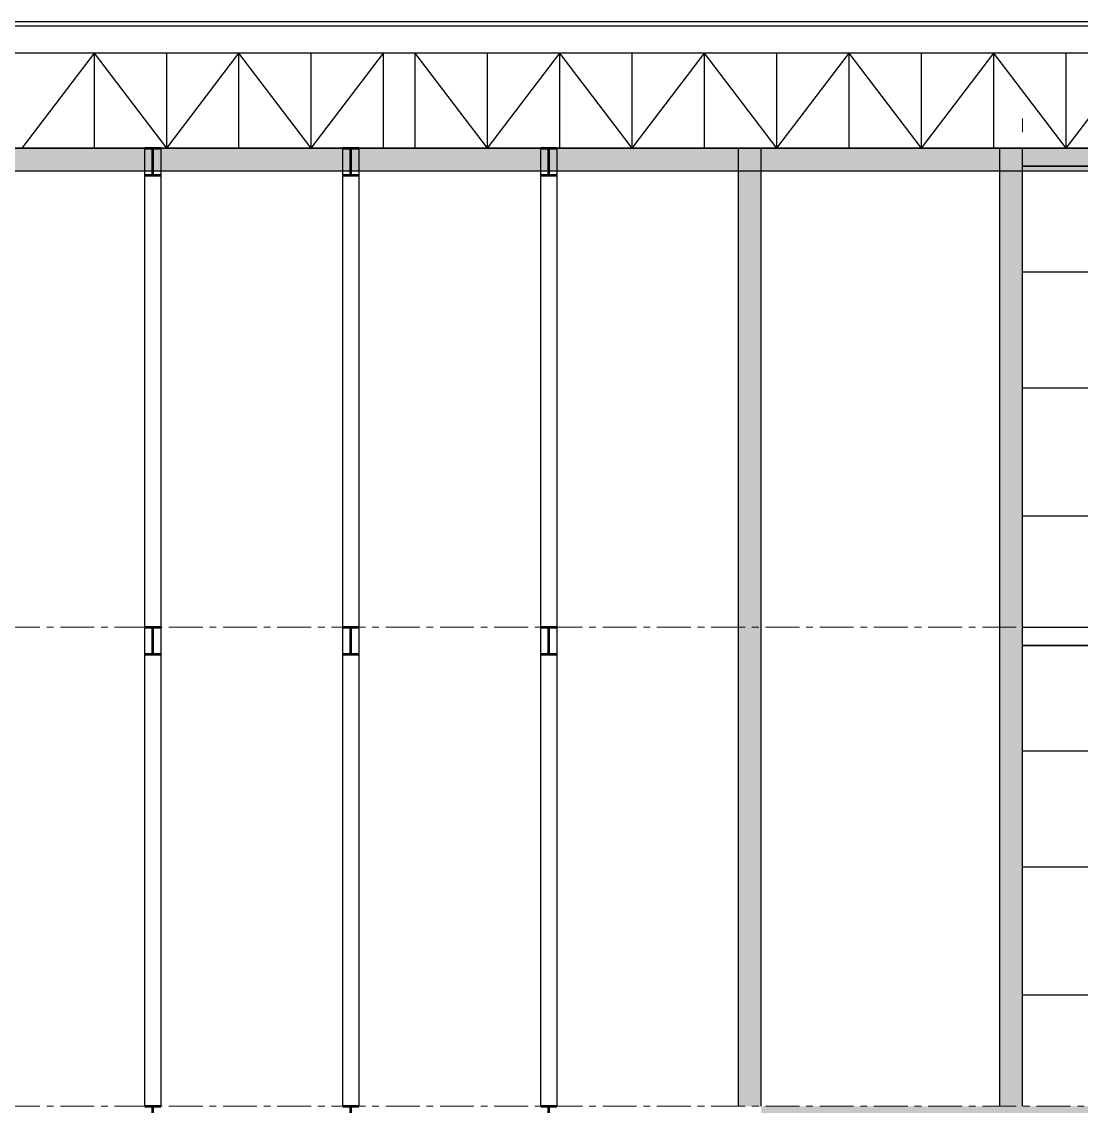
# Model space of a CAD drawing. Header units: millimetres. Extents: x -100356 to 314685, y 446 to 1273965.
# Drawn here: x 102099 to 113820, y 110705 to 122705 of the extents above; entities that cross this region are included whole.
import ezdxf
from ezdxf.xclip import XClip

# ---------------------------------------------------------------- set-up
doc = ezdxf.new("R2010")
doc.units = ezdxf.units.MM
doc.header["$XCLIPFRAME"] = 2
doc.linetypes.add('section$0$CENTER', pattern=[2, 1.25, -0.25, 0.25, -0.25])
for name, color, linetype in [('FIN', 3, 'Continuous'), ('KEN', 4, 'Continuous'), ('NAM', 3, 'Continuous'), ('STR', 7, 'Continuous')]:
    doc.layers.add(name, color=color, linetype=linetype)
for name, color, linetype, lineweight in [('Hatch-wall', 251, 'Continuous', 5), ('S-_STRC----_E', 7, 'Continuous', 9), ('section$0$A-_FLORLEVL_E', 7, 'Continuous', 5), ('section$0$NKC_TRUC', 8, 'section$0$CENTER', 13)]:
    doc.layers.add(name, color=color, linetype=linetype, lineweight=lineweight)

# ---------------------------------------------------------------- blocks, each defined once
blk = doc.blocks.new('Typ Section 2')
at = {"layer": 'Hatch-wall', "ltscale": 0.5}
h = blk.add_hatch(color=256, dxfattribs=at)
h.dxf.hatch_style = 1
h.paths.add_polyline_path([(-2900.000618695049, -42599.96601006773), (-2899.999381303438, -42299.9623796299), (-3099.999999999884, -42299.96130266087), (-3099.999999999884, -33099.93502900709), (-2800.00228800904, -33099.93731698132), (-2800.00228800904, -32799.93502900709), (-3099.999999999884, -32799.9350290072), (-3099.999999999884, -31299.9350290072), (-3300, -31299.9350290072), (-3300, -42299.96204737358), (-3500.000000001048, -42299.96204737358), (-3500.000000001048, -42599.96234731044)])
h.paths.add_polyline_path([(-3300, -22219.86551416025), (-3300.000000001048, -300.0023375437013), (-3500.000000001048, -300.0023375437013), (-3500.000000001048, 0.002037606842350215), (-2900.000618696795, 0.002037606842350215), (-2899.999381305301, -300.0015928309876), (-3099.999999999884, -300.0030822564149), (-3099.999999999884, -9500.0293559102), (-2800.00228800904, -9500.027067935967), (-2800.00228800904, -9800.0293559102), (-3099.999999999884, -9800.029355910083), (-3099.999999999884, -22219.86551416025)])
at = {"layer": 'STR', "const_width": 30, "elevation": 2.522973089290733e-07}
for points in [[(-3300, -24659.89804581291), (-3300, -24479.89804581291)], [(-3300, -24569.89804581291), (-3000, -24569.89804581291)], [(-3300, -26849.90027158376), (-3300, -26669.90027158376)], [(-3300, -26759.90027158376), (-3000, -26759.90027158376)]]:
    blk.add_lwpolyline(points, dxfattribs=at)
at = {"layer": 'STR', "const_width": 30}
for points in [[(-3300, -29039.9024973546), (-3300, -28859.9024973546)], [(-3300, -28949.9024973546), (-3000, -28949.9024973546)]]:
    blk.add_lwpolyline(points, dxfattribs=at)
blk = doc.blocks.new('LANG CAN')
at = {"layer": 'FIN'}
for p, q in [((252141.7564255002, 98311.58656588098, -5.92713878787041e-07), (237391.7426174562, 98311.58774185454, -5.927138784578637e-07)), ((282641.7567538104, 98311.58534391515, -5.927138669977654e-07), (252141.7565258813, 98311.58777558705, -5.927138663171033e-07))]:
    blk.add_line(p, q, dxfattribs=at)
at = {"layer": 'KEN'}
for p, q in [((252141.7564256669, 98261.586566518, -5.927138782777777e-07), (237391.7425172418, 98261.5865327855, -5.927138904185381e-07)), ((282641.7567538104, 98261.58663626993, -5.927138531731712e-07), (252141.7564256669, 98261.586566518, -5.927138782777777e-07)), ((252141.7564256699, 97961.586566518, -5.927138782777777e-07), (237391.7425172438, 97961.5865327855, -5.927138904185381e-07)), ((282641.7567538104, 97961.58663626993, -5.927138531731712e-07), (252141.7564256689, 97961.586566518, -5.927138782777777e-07)), ((252141.7564254974, 96911.46118500154), (237391.7425170723, 96911.46115126903)), ((266891.7703339224, 96911.46121873404), (252141.7564254974, 96911.46118500154))]:
    blk.add_line(p, q, dxfattribs=at)
at = {"layer": 'NAM'}
for p, q in [((248691.7425751816, 97961.58653279481, -5.927138904185381e-07), (247891.7425751824, 96911.46115326765)), ((248691.7425751816, 97961.58653279481, -5.927138904185381e-07), (249491.7425751828, 96911.46115326951)), ((248691.7425716462, 97961.58652926324, -5.927138904185381e-07), (248691.7425734157, 96911.46117626945)), ((250291.7425751831, 97961.5865328004, -5.927138904185381e-07), (249491.7425751842, 96911.46115326951)), ((249491.7425698772, 97961.586502728, -5.927139005592165e-07), (249491.7425716466, 96911.46114973421)), ((250291.7426322279, 97961.5865328004, -5.927138904185381e-07), (251091.742632227, 96911.4611532751)), ((250291.742632228, 97961.58653280226, -5.927138904185381e-07), (250291.7426339975, 96911.46117980848)), ((251091.742630459, 97961.58650626888, -5.927139005592165e-07), (251091.7426322284, 96911.4611532751)), ((251891.7426286901, 97961.5865328004, -5.927138904185381e-07), (251091.7426286901, 96911.4611532751)), ((251891.7426286899, 97961.58653280226, -5.927138904185381e-07), (251891.7426269199, 96911.46117980848)), ((252241.7564256686, 97961.58656652173, -5.927138782777777e-07), (253041.7564256685, 96911.4611869927)), ((252241.7563973686, 97961.58653822256, -5.927138782777777e-07), (252241.7563991379, 96911.46118522878)), ((253841.7564256701, 97961.586566518, -5.927138782777777e-07), (253041.7564256699, 96911.4611869927)), ((253041.7563955995, 97961.58651168545, -5.927138884184561e-07), (253041.7563973689, 96911.46115869167)), ((253841.7564256701, 97961.586566518, -5.927138782777777e-07), (254641.7564256704, 96911.4611869927)), ((253841.7564009092, 97961.58654175786, -5.927138782777777e-07), (253841.7564026786, 96911.46118876408)), ((255441.7564256716, 97961.586566518, -5.927138782777777e-07), (254641.7564256715, 96911.4611869927)), ((254641.7563991402, 97961.58651522448, -5.927138884184561e-07), (254641.7564009095, 96911.4611622307)), ((255441.7564402712, 97961.586566518, -5.927138782777777e-07), (256241.7564402742, 96911.46118699643)), ((255441.7564048981, 97961.58654529875, -5.927138782777777e-07), (255441.7564066674, 96911.46119230497)), ((257041.7564402728, 97961.58656652359, -5.927138782777777e-07), (256241.7564402754, 96911.46118699643)), ((256241.7564031291, 97961.58651876537, -5.927138884184561e-07), (256241.7564048984, 96911.46116577159)), ((257041.7564402728, 97961.58656652359, -5.927138782777777e-07), (257841.7564402758, 96911.46118700574)), ((257041.7564225828, 97961.58654883777, -5.927138782777777e-07), (257041.7564243521, 96911.461195844)), ((258641.7564402743, 97961.58656653477, -5.927138782777777e-07), (257841.7564402772, 96911.46118700574)), ((257841.7564208137, 97961.58652230812, -5.927138884184561e-07), (257841.756422583, 96911.46116931434)), ((258641.7564265551, 97961.58656653477, -5.927138782777777e-07), (258641.7564283244, 96911.46121354098)), ((258641.7564690025, 97961.58656653477, -5.927138782777777e-07), (259441.7564690006, 96911.4611870076)), ((259441.756424786, 97961.58654000139, -5.927138884184561e-07), (259441.7564265554, 96911.4611870076)), ((260241.7564690041, 97961.58656652732, -5.927138782777777e-07), (259441.756469002, 96911.4611870076))]:
    blk.add_line(p, q, dxfattribs=at)
blk = doc.blocks.new('Sky Section2')
at = {"layer": 'STR'}
h = blk.add_hatch(color=256, dxfattribs=at)
h.dxf.hatch_style = 1
h.paths.add_polyline_path([(-300.0057611004449, -19328.69323191675), (-5600.014072157734, -19328.69323191675), (-5600.014072157734, -19578.72353779851), (-300.0057611004449, -19578.72353779851)])
h = blk.add_hatch(color=256, dxfattribs=at)
h.dxf.hatch_style = 1
h.paths.add_polyline_path([(-300.0057611004449, -22219.86802173714), (-5600.014072157734, -22219.86802173714), (-5600.014072157734, -22469.8983276189), (-300.0057611004449, -22469.8983276189)])
at = {"layer": 'FIN', "elevation": -2.057815595434379e-05}
for points in [[(-5400.014072157617, -18028.74089885416), (-4227.890243789298, -18028.74134832062), (-4227.890243789298, -19328.72353779851), (-5400.014072157617, -19328.72308833204)], [(-2950.014072157617, -18028.74089885416), (-1527.887128278613, -18028.74128594319), (-1527.887128278613, -19328.72347542108), (-2950.014072157617, -19328.72308833204)]]:
    blk.add_lwpolyline(points, close=True, dxfattribs=at)
at = {"layer": 'FIN', "elevation": 2.522973089290461e-07}
for points in [[(-5600.014072157734, -24479.9005533898), (-300.0006115296273, -24479.90039905126)], [(-5600.014072157734, -24659.9005533898), (-300.0006115296273, -24659.90039905126)], [(-5600.014072157734, -26669.90277916065), (-300.0006115296273, -26669.90262482211)], [(-5600.014072157734, -26849.90277916065), (-300.0006115296273, -26849.90262482211)]]:
    blk.add_lwpolyline(points, dxfattribs=at)
at = {"layer": 'FIN'}
for points in [[(-5600.014072157734, -28859.9050049315), (-300.0006115296273, -28859.90485059295)], [(-5600.014072157734, -29039.9050049315), (-300.0006115296273, -29039.90485059295)]]:
    blk.add_lwpolyline(points, dxfattribs=at)
at = {"layer": 'S-_STRC----_E'}
for p, q in [((-5927.890243789239, -19328.72353779851, 6.864187834702883e-05), (-5777.890243789239, -19328.72353779851, 6.864187834702883e-05)), ((-3927.890243789239, -19328.72353779851, 6.864187834702883e-05), (-3777.890243789239, -19328.72353779851, 6.864187834702883e-05))]:
    blk.add_line(p, q, dxfattribs=at)
at = {"layer": 'STR', "elevation": -2.057815595434379e-05}
blk.add_lwpolyline([(-5400.014072157617, -19328.72308833204), (-5600.014072157734, -19328.72308833204), (-5600.014072157734, -16828.72353779851), (-5400.014072157617, -16828.72353779851)], close=True, dxfattribs=at)
at = {"layer": 'STR', "elevation": 2.522973089290461e-07}
for points in [[(-300.0006115296856, -19328.69307757821), (-5600.014072157734, -19328.69323191675)], [(-300.0006115296856, -19578.72338345996), (-5600.014072157734, -19578.72353779851)], [(-300.0006115296856, -22219.8678673986), (-5600.014072157734, -22219.86802173714)], [(-300.0006115296856, -22469.89817328035), (-5600.014072157734, -22469.8983276189)]]:
    blk.add_lwpolyline(points, dxfattribs=at)
at = {"layer": 'STR', "const_width": 30}
for points, elevation in [([(-5600.014072157734, -24659.9005533898), (-5600.014072157734, -24479.9005533898)], 6.864187834702883e-05), ([(-5300.014072157734, -24659.9005533898), (-5300.014072157734, -24479.9005533898)], 6.864187834702883e-05), ([(-5600.014072157734, -24569.9005533898), (-5300.014072157734, -24569.9005533898)], 6.864187834702883e-05), ([(-5600.014072157734, -26849.90277916065), (-5600.014072157734, -26669.90277916065)], 6.864187834702883e-05), ([(-5600.014072157734, -26759.90277916065), (-5300.014072157734, -26759.90277916065)], 6.864187834702883e-05), ([(-5300.014072157734, -26849.90277916065), (-5300.014072157734, -26669.90277916065)], 6.864187834702883e-05), ([(-5600.014072157734, -29039.9050049315), (-5600.014072157734, -28859.9050049315)], 6.838958103809978e-05), ([(-5300.014072157734, -29039.9050049315), (-5300.014072157734, -28859.9050049315)], 6.838958103809978e-05), ([(-5600.014072157734, -28949.9050049315), (-5300.014072157734, -28949.9050049315)], 6.838958103809978e-05)]:
    blk.add_lwpolyline(points, dxfattribs=dict(at, elevation=elevation))
blk = doc.blocks.new('section$0$grid section')
at = {"layer": 'section$0$NKC_TRUC', "ltscale": 300}
for p, q in [((-141943.8707620346, 93800.00000000006), (-5.820766091346741e-11, 93800.00000000006)), ((-141943.8707620346, 92400.00000000006), (-5.820766091346741e-11, 92400.00000000006)), ((-141943.8707620346, 87100.00000000006), (0, 87100.00000000006)), ((-141943.8707620346, 81800.00000000006), (0, 81800.00000000006))]:
    blk.add_line(p, q, dxfattribs=at)
blk = doc.blocks.new('full section 2')
at = {"layer": 'STR'}
h = blk.add_hatch(color=256, dxfattribs=at)
h.dxf.hatch_style = 1
h.paths.add_polyline_path([(-100199.8589327727, -28077.66481047802), (-100199.8586694695, -42798.90911186064), (-99949.82827162667, -42798.90911186064), (-99949.82853492984, -28077.66481047802)])
at = {"layer": 'FIN', "elevation": 2.522973089290461e-07}
for points in [[(-99600.01987877901, -35978.87145796246), (-95099.9999999993, -35978.87133972658)], [(-99600.01987877901, -36158.87145796246), (-95099.9999999993, -36158.87133972658)], [(-99600.01987877901, -38168.87368373331), (-95099.9999999993, -38168.87356549743)], [(-99600.01987877901, -38348.87368373331), (-95099.9999999993, -38348.87356549743)]]:
    blk.add_lwpolyline(points, dxfattribs=at)
at = {"layer": 'FIN'}
for points in [[(-99600.01987877901, -40358.87590950416), (-95099.9999999993, -40358.87579126828)], [(-99600.01987877901, -40538.87590950416), (-95099.9999999993, -40538.87579126828)]]:
    blk.add_lwpolyline(points, dxfattribs=at)
at = {"layer": 'STR'}
blk.add_lwpolyline([(-100199.8589327727, -28077.66481047802), (-100199.8586694695, -42798.90911186064), (-99949.82827162667, -42798.90911186064), (-99949.82853492984, -28077.66481047802)], close=True, dxfattribs=at)
at = {"layer": 'STR', "elevation": 2.522973089290461e-07}
for points in [[(-95099.9999999993, -30827.66401825353), (-99600.01987877901, -30827.66413648942)], [(-95099.9999999993, -31077.69432413529), (-99600.01987877901, -31077.69444237117)], [(-95099.9999999993, -33718.83880807392), (-99600.01987877901, -33718.83892630981)], [(-95099.9999999993, -33968.86911395568), (-99600.01987877901, -33968.86923219156)]]:
    blk.add_lwpolyline(points, dxfattribs=at)
at = {"layer": 'section$0$A-_FLORLEVL_E'}
ref = blk.add_blockref('section$0$grid section', (-7800, 4444.999999999825), dxfattribs=dict(at, rotation=90))
XClip(ref).set_block_clipping_path([(-81316.49940121538, -28458.8351833357), (17662.291670711682, 107651.26869934396)])
at = {"layer": 'STR'}
for p in [(-94600.005806625, -11498.96282177753), (-89299.99938847008, -11498.97088024378)]:
    blk.add_blockref('Sky Section2', p, dxfattribs=at)
ref = blk.add_blockref('Typ Section 2', (-86299.9999999993, -11498.97332544325), dxfattribs=at)
XClip(ref).set_block_clipping_path([(-3349.9942388999043, -1299.9448907853803), (-2799.9906273859087, -1299.9404079634114), (-2799.9906273859087, 0), (-2799.9906273859087, 641.5784681640798), (693.0402666782029, 641.5784681640798), (693.0402666782029, -44064.48448251182), (-3300, -44064.48448251182)])
ref = blk.add_blockref('LANG CAN', (-3288.396674068412, -289790.6754222509), dxfattribs=dict(at, rotation=90))
XClip(ref).set_block_clipping_path([(237391.7425170723, 96911.46115126897), (276791.7607352601, 98311.60332593147)])

msp = doc.modelspace()

# ---------------------------------------------------------------- block references
at = {"layer": 'STR', "rotation": 270}
msp.add_blockref('full section 2', (143997.4509959258, 21104.88541711126), dxfattribs=at)

doc.saveas('drawing.dxf')
